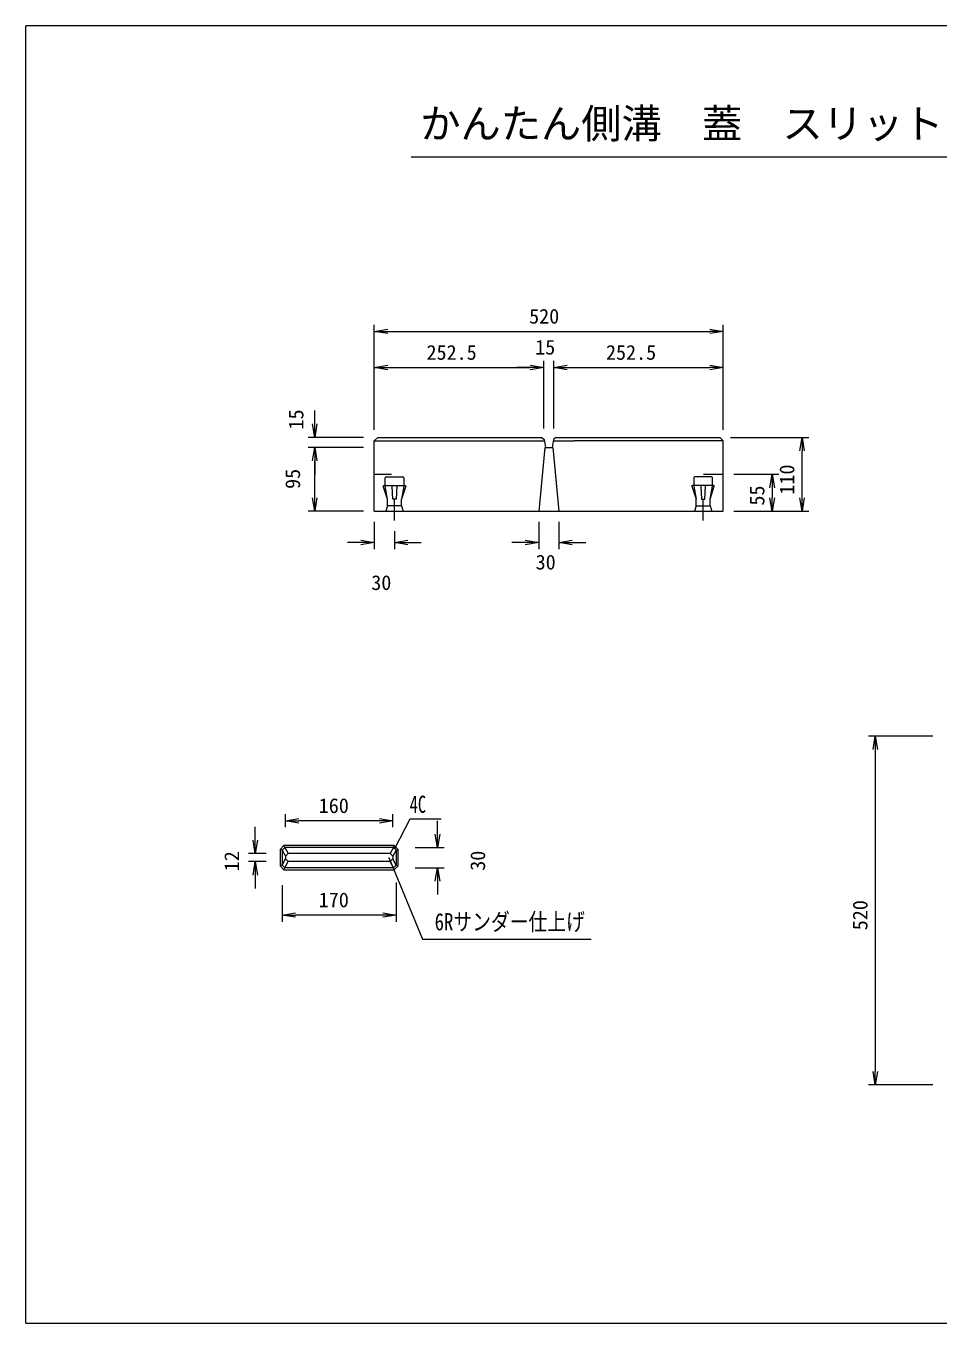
# Model space of a CAD drawing. Units: millimetres, scale not verified. Extents: x 1573 to 15247, y 1105 to 10775.
# Drawn here: x 1573 to 8370, y 1105 to 10775 of the extents above; entities that cross this region are included whole.
import ezdxf
from ezdxf.enums import TextEntityAlignment as Align

# ---------------------------------------------------------------- set-up
doc = ezdxf.new("R2010")
doc.units = ezdxf.units.MM
doc.header["$LTSCALE"] = 20
doc.linetypes.add('USER4', pattern=[25.31, 12.7, -6.3, 0.01, -6.3])
for name, color, linetype, lineweight in [('0_2', 7, 'Continuous', 18), ('D-STR-DIM（寸法）', 7, 'Continuous', 18), ('D-STR-STR1（構造物）', 7, 'Continuous', 18), ('D-STR（構造物外形線）', 1, 'Continuous', 18), ('D-TTL(外枠）', 2, 'Continuous', 18), ('D-TTL-LINE（枠内）', 2, 'Continuous', 18), ('用紙-作図レイヤ', 7, 'Continuous', 18)]:
    doc.layers.add(name, color=color, linetype=linetype, lineweight=lineweight)
doc.layers.add('用紙-用紙-GR1_02', color=7, linetype='Continuous')
doc.styles.add('ＭＳ ゴシック', font='')
doc.styles.get('ＭＳ ゴシック').set_extended_font_data('MS Gothic')

msp = doc.modelspace()

# ---------------------------------------------------------------- linework, layer by layer
at = {"layer": '0_2'}
for p, q in [((4169.47, 8497.85), (4269.47, 8514.52)), ((6669.47, 8514.52), (6769.47, 8497.85)), ((4269.47, 8481.19), (4169.47, 8497.85)), ((4169.47, 8497.85), (4269.47, 8497.85)), ((6769.47, 8497.85), (6669.47, 8481.19)), ((6769.47, 8497.85), (6669.47, 8497.85)), ((4169.47, 8228.19), (4269.47, 8244.86)), ((4269.47, 8211.52), (4169.47, 8228.19)), ((4169.47, 8228.19), (4269.47, 8228.19)), ((5331.97, 8244.86), (5431.97, 8228.19)), ((5331.97, 8244.86), (5431.97, 8228.19)), ((5431.97, 8228.19), (5331.97, 8211.52)), ((5431.97, 8228.19), (5331.97, 8228.19)), ((5431.97, 8228.19), (5331.97, 8211.52)), ((5431.97, 8228.19), (5331.97, 8228.19)), ((5506.97, 8228.19), (5606.97, 8244.86)), ((5506.97, 8228.19), (5606.97, 8244.86)), ((5606.97, 8211.52), (5506.97, 8228.19)), ((5506.97, 8228.19), (5606.97, 8228.19)), ((5606.97, 8211.52), (5506.97, 8228.19)), ((5506.97, 8228.19), (5606.97, 8228.19)), ((6669.47, 8244.86), (6769.47, 8228.19)), ((6769.47, 8228.19), (6669.47, 8211.52)), ((6769.47, 8228.19), (6669.47, 8228.19)), ((3725.46, 7707.8), (3708.8, 7807.8)), ((3742.13, 7807.8), (3725.46, 7707.8)), ((3725.46, 7707.8), (3725.46, 7807.8)), ((7340.58, 7607.8), (7357.24, 7707.8)), ((7357.24, 7707.8), (7373.91, 7607.8)), ((7357.24, 7707.8), (7357.24, 7607.8)), ((3708.8, 7532.8), (3725.46, 7632.8)), ((3708.8, 7532.8), (3725.46, 7632.8)), ((3725.46, 7632.8), (3742.13, 7532.8)), ((3725.46, 7632.8), (3725.46, 7532.8)), ((3725.46, 7632.8), (3742.13, 7532.8)), ((3725.46, 7632.8), (3725.46, 7532.8)), ((7117.68, 7332.8), (7134.34, 7432.8)), ((7134.34, 7432.8), (7151.01, 7332.8)), ((7134.34, 7432.8), (7134.34, 7332.8)), ((3725.46, 7157.8), (3708.8, 7257.8)), ((3742.13, 7257.8), (3725.46, 7157.8)), ((3725.46, 7157.8), (3725.46, 7257.8)), ((7134.34, 7157.8), (7117.68, 7257.8)), ((7151.01, 7257.8), (7134.34, 7157.8)), ((7134.34, 7157.8), (7134.34, 7257.8)), ((7357.24, 7157.8), (7340.58, 7257.8)), ((7373.91, 7257.8), (7357.24, 7157.8)), ((7357.24, 7157.8), (7357.24, 7257.8)), ((4069.47, 6941.03), (4169.47, 6924.36)), ((4169.47, 6924.36), (4069.47, 6907.69)), ((4169.47, 6924.36), (4069.47, 6924.36)), ((4319.47, 6924.36), (4419.47, 6941.03)), ((4419.47, 6907.69), (4319.47, 6924.36)), ((4319.47, 6924.36), (4419.47, 6924.36)), ((5294.47, 6941.03), (5394.47, 6924.36)), ((5394.47, 6924.36), (5294.47, 6907.69)), ((5394.47, 6924.36), (5294.47, 6924.36)), ((5544.47, 6924.36), (5644.47, 6941.03)), ((5644.47, 6907.69), (5544.47, 6924.36)), ((5544.47, 6924.36), (5644.47, 6924.36)), ((7885.99, 5379.95), (7902.65, 5479.95)), ((7902.65, 5479.95), (7919.32, 5379.95)), ((7902.65, 5479.95), (7902.65, 5379.95)), ((3507.02, 4849.34), (3607.02, 4866.01)), ((3607.02, 4832.68), (3507.02, 4849.34)), ((3507.02, 4849.34), (3607.02, 4849.34)), ((4207.02, 4866.01), (4307.02, 4849.34)), ((4307.02, 4849.34), (4207.02, 4832.68)), ((4307.02, 4849.34), (4207.02, 4849.34)), ((4640.48, 4649.76), (4623.81, 4749.76)), ((4657.14, 4749.76), (4640.48, 4649.76)), ((4640.48, 4649.76), (4640.48, 4749.76)), ((3282.25, 4604.76), (3265.59, 4704.76)), ((3298.92, 4704.76), (3282.25, 4604.76)), ((3282.25, 4604.76), (3282.25, 4704.76)), ((3265.59, 4444.76), (3282.25, 4544.76)), ((3282.25, 4544.76), (3298.92, 4444.76)), ((3282.25, 4544.76), (3282.25, 4444.76)), ((4623.81, 4399.76), (4640.48, 4499.76)), ((4640.48, 4499.76), (4657.14, 4399.76)), ((4640.48, 4499.76), (4640.48, 4399.76)), ((3482.02, 4146.98), (3582.02, 4163.65)), ((4232.02, 4163.65), (4332.02, 4146.98)), ((3582.02, 4130.31), (3482.02, 4146.98)), ((3482.02, 4146.98), (3582.02, 4146.98)), ((4332.02, 4146.98), (4232.02, 4130.31)), ((4332.02, 4146.98), (4232.02, 4146.98)), ((7902.65, 2879.95), (7885.99, 2979.95)), ((7919.32, 2979.95), (7902.65, 2879.95)), ((7902.65, 2879.95), (7902.65, 2979.95))]:
    msp.add_line(p, q, dxfattribs=at)
at = {"layer": 'D-STR-DIM（寸法）'}
for p, q in [((4169.47, 7762.8), (4169.47, 8547.85)), ((6769.47, 7762.8), (6769.47, 8547.85)), ((4269.47, 8497.85), (6669.47, 8497.85)), ((4169.47, 7762.8), (4169.47, 8278.19)), ((4269.47, 8228.19), (5331.97, 8228.19)), ((5331.97, 8228.19), (5231.97, 8228.19)), ((5431.97, 7775.09), (5431.97, 8278.19)), ((5431.97, 7825.09), (5431.97, 8278.19)), ((5506.97, 7775.09), (5506.97, 8278.19)), ((5506.97, 7825.09), (5506.97, 8278.19)), ((5606.97, 8228.19), (5706.97, 8228.19)), ((5606.97, 8228.19), (6669.47, 8228.19)), ((6769.47, 7762.8), (6769.47, 8278.19)), ((3725.46, 7807.8), (3725.46, 7907.8)), ((4089.47, 7707.8), (3675.46, 7707.8)), ((6824.47, 7707.8), (7407.24, 7707.8)), ((4089.47, 7632.8), (3675.46, 7632.8)), ((4089.47, 7632.8), (3675.46, 7632.8)), ((7357.24, 7257.8), (7357.24, 7607.8)), ((3725.46, 7257.8), (3725.46, 7532.8)), ((3725.46, 7532.8), (3725.46, 7432.8)), ((6849.47, 7432.8), (7184.34, 7432.8)), ((7134.34, 7332.8), (7134.34, 7257.8)), ((4089.47, 7157.8), (3675.46, 7157.8)), ((6849.47, 7157.8), (7184.34, 7157.8)), ((6849.47, 7157.8), (7407.24, 7157.8)), ((4169.47, 7077.8), (4169.47, 6874.36)), ((5394.47, 7077.8), (5394.47, 6874.36)), ((5544.47, 7077.8), (5544.47, 6874.36)), ((4319.47, 7008.01), (4319.47, 6874.36)), ((4069.47, 6924.36), (3969.47, 6924.36)), ((4419.47, 6924.36), (4519.47, 6924.36)), ((5294.47, 6924.36), (5194.47, 6924.36)), ((5644.47, 6924.36), (5744.47, 6924.36)), ((8330.44, 5479.95), (7852.65, 5479.95)), ((7902.65, 5379.95), (7902.65, 2979.95)), ((3507.02, 4801.94), (3507.02, 4899.34)), ((4207.02, 4849.34), (3607.02, 4849.34)), ((4307.02, 4801.94), (4307.02, 4899.34)), ((4640.48, 4749.76), (4640.48, 4849.76)), ((3282.25, 4704.76), (3282.25, 4804.76)), ((4474.52, 4649.76), (4690.48, 4649.76)), ((3364.52, 4604.76), (3232.25, 4604.76)), ((3364.52, 4544.76), (3232.25, 4544.76)), ((4474.52, 4499.76), (4690.48, 4499.76)), ((3282.25, 4444.76), (3282.25, 4344.76)), ((3482.02, 4369.76), (3482.02, 4096.98)), ((4332.02, 4389.76), (4332.02, 4096.98)), ((4640.48, 4399.76), (4640.48, 4299.76)), ((4232.02, 4146.98), (3582.02, 4146.98)), ((8330.44, 2879.95), (7852.65, 2879.95))]:
    msp.add_line(p, q, dxfattribs=at)
at = {"layer": 'D-STR-STR1（構造物）', "linetype": 'USER4'}
for p, q in [((4169.47, 7432.8), (4297.98, 7432.8)), ((6623.14, 7432.8), (6769.47, 7432.8))]:
    msp.add_line(p, q, dxfattribs=at)
at = {"layer": 'D-STR-STR1（構造物）'}
for p, q in [((4249.47, 7347.8), (4249.47, 7405.3)), ((4256.97, 7412.8), (4381.97, 7412.8)), ((4389.47, 7405.3), (4389.47, 7347.8)), ((6549.47, 7405.3), (6549.47, 7347.8)), ((6681.97, 7412.8), (6556.97, 7412.8)), ((6689.47, 7347.8), (6689.47, 7405.3)), ((4266.97, 7247.8), (4235.86, 7343.52)), ((4238.97, 7347.8), (4399.97, 7347.8)), ((4266.97, 7247.8), (4250.24, 7343.37)), ((4306.97, 7247.8), (4302.19, 7343.31)), ((4306.47, 7347.8), (4384.97, 7347.8)), ((4309.97, 7347.8), (4332.47, 7347.8)), ((4336.74, 7343.31), (4331.97, 7247.8)), ((4403.08, 7343.52), (4371.97, 7247.8)), ((4388.69, 7343.37), (4371.97, 7247.8)), ((6535.86, 7343.52), (6566.97, 7247.8)), ((6699.97, 7347.8), (6538.97, 7347.8)), ((6550.24, 7343.37), (6566.97, 7247.8)), ((6632.47, 7347.8), (6553.97, 7347.8)), ((6602.19, 7343.31), (6606.97, 7247.8)), ((6628.97, 7347.8), (6606.47, 7347.8)), ((6631.97, 7247.8), (6636.74, 7343.31)), ((6671.97, 7247.8), (6703.08, 7343.52)), ((6671.97, 7247.8), (6688.69, 7343.37)), ((4266.97, 7197.8), (4254.47, 7157.8)), ((4266.97, 7197.8), (4266.97, 7247.8)), ((4371.97, 7197.8), (4266.97, 7197.8)), ((4331.97, 7247.8), (4306.97, 7247.8)), ((4319.47, 7101.42), (4319.47, 7241)), ((4319.47, 7088.01), (4319.47, 7227.59)), ((4319.47, 7088.01), (4319.47, 7227.59)), ((4371.97, 7197.8), (4371.97, 7247.8)), ((4371.97, 7197.8), (4384.47, 7157.8)), ((6566.97, 7197.8), (6554.47, 7157.8)), ((6566.97, 7197.8), (6566.97, 7247.8)), ((6566.97, 7197.8), (6671.97, 7197.8)), ((6606.97, 7247.8), (6631.97, 7247.8)), ((6619.47, 7101.42), (6619.47, 7241)), ((6619.47, 7088.01), (6619.47, 7227.59)), ((6619.47, 7088.01), (6619.47, 7227.59)), ((6671.97, 7197.8), (6671.97, 7247.8)), ((6671.97, 7197.8), (6684.47, 7157.8))]:
    msp.add_line(p, q, dxfattribs=at)
for centre, radius, start, end in [((4256.97, 7405.3), 7.5, 90, 180), ((4381.97, 7405.3), 7.5, 0, 90), ((6556.97, 7405.3), 7.5, 90, 180), ((6681.97, 7405.3), 7.5, 0, 90), ((4240.36, 7343.52), 4.5, 108.00415, 180), ((4254.74, 7343.37), 4.5, 99.92624, 180), ((4306.69, 7343.31), 4.5, 92.8624, 180), ((4332.24, 7343.31), 4.5, 0, 87.1376), ((4384.19, 7343.37), 4.5, 0, 80.07376), ((4398.58, 7343.52), 4.5, 0, 71.99585), ((6540.36, 7343.52), 4.5, 108.00415, 180), ((6554.74, 7343.37), 4.5, 99.92624, 180), ((6606.69, 7343.31), 4.5, 92.8624, 180), ((6632.24, 7343.31), 4.5, 0, 87.1376), ((6684.19, 7343.37), 4.5, 0, 80.07376), ((6698.58, 7343.52), 4.5, 0, 71.99585)]:
    msp.add_arc(centre, radius, start, end, dxfattribs=at)
at = {"layer": 'D-STR（構造物外形線）'}
for p, q in [((4194.47, 7707.8), (4169.47, 7682.8)), ((4169.47, 7157.8), (4169.47, 7682.8)), ((4169.47, 7682.8), (5436.13, 7682.8)), ((4194.47, 7707.8), (5416.97, 7707.8)), ((5416.97, 7707.8), (5434.43, 7693)), ((5434.43, 7693), (5444.47, 7632.8)), ((5504.5, 7693), (5494.47, 7632.8)), ((5502.8, 7682.8), (5657.47, 7682.8)), ((5521.97, 7707.8), (5504.5, 7693)), ((5521.97, 7707.8), (5674.47, 7707.8)), ((6769.47, 7682.8), (5657.47, 7682.8)), ((5674.47, 7707.8), (6744.47, 7707.8)), ((6769.47, 7682.8), (6744.47, 7707.8)), ((6769.47, 7157.8), (6769.47, 7682.8)), ((5439.47, 7632.8), (5394.47, 7157.8)), ((5439.47, 7632.8), (5499.47, 7632.8)), ((5499.47, 7632.8), (5544.47, 7157.8)), ((4169.47, 7157.8), (6769.47, 7157.8))]:
    msp.add_line(p, q, dxfattribs=at)
at = {"layer": 'D-STR（構造物外形線）', "color": 7}
for p, q in [((3495.81, 4664.76), (3467.02, 4635.98)), ((3502.02, 4649.76), (3482.02, 4629.76)), ((3502.02, 4649.76), (3495.81, 4664.76)), ((4318.24, 4664.76), (3495.81, 4664.76)), ((3502.02, 4649.76), (3527.02, 4604.76)), ((4312.02, 4649.76), (3502.02, 4649.76)), ((4312.02, 4649.76), (4287.02, 4604.76)), ((4312.02, 4649.76), (4318.24, 4664.76)), ((4312.02, 4649.76), (4332.02, 4629.76)), ((4347.02, 4635.98), (4318.24, 4664.76)), ((3482.02, 4629.76), (3467.02, 4635.98)), ((3467.02, 4635.98), (3467.02, 4513.55)), ((3482.02, 4629.76), (3507.02, 4584.76)), ((3482.02, 4629.76), (3482.02, 4519.76)), ((3482.02, 4519.76), (3507.02, 4564.76)), ((3527.02, 4604.76), (3507.02, 4584.76)), ((3507.02, 4584.76), (3507.02, 4564.76)), ((3527.02, 4544.76), (3507.02, 4564.76)), ((4287.02, 4604.76), (3527.02, 4604.76)), ((4287.02, 4604.76), (4307.02, 4584.76)), ((4287.02, 4544.76), (4307.02, 4564.76)), ((4332.02, 4629.76), (4307.02, 4584.76)), ((4307.02, 4584.76), (4307.02, 4564.76)), ((4332.02, 4519.76), (4307.02, 4564.76)), ((4332.02, 4629.76), (4347.02, 4635.98)), ((4332.02, 4629.76), (4332.02, 4519.76)), ((4347.02, 4513.55), (4347.02, 4635.98)), ((3482.02, 4519.76), (3467.02, 4513.55)), ((3467.02, 4513.55), (3495.81, 4484.76)), ((3482.02, 4519.76), (3502.02, 4499.76)), ((3495.81, 4484.76), (3502.02, 4499.76)), ((3495.81, 4484.76), (4318.24, 4484.76)), ((3502.02, 4499.76), (3527.02, 4544.76)), ((4312.02, 4499.76), (3502.02, 4499.76)), ((4287.02, 4544.76), (3527.02, 4544.76)), ((4312.02, 4499.76), (4287.02, 4544.76)), ((4332.02, 4519.76), (4312.02, 4499.76)), ((4318.24, 4484.76), (4312.02, 4499.76)), ((4318.24, 4484.76), (4347.02, 4513.55)), ((4332.02, 4519.76), (4347.02, 4513.55))]:
    msp.add_line(p, q, dxfattribs=at)
at = {"layer": 'D-TTL(外枠）'}
for p, q in [((15246.76, 10774.88), (1573.24, 10774.88)), ((1573.24, 1105.12), (1573.24, 10774.88)), ((1573.24, 1105.12), (15246.76, 1105.12))]:
    msp.add_line(p, q, dxfattribs=at)
at = {"layer": 'D-TTL-LINE（枠内）'}
msp.add_line((4443.36, 9798.49), (12387.27, 9798.49), dxfattribs=at)
at = {"layer": '用紙-作図レイヤ'}
for p, q in [((4323.06, 4643.73), (4437.19, 4864.95)), ((4437.19, 4864.95), (4667.19, 4864.95)), ((4323.06, 4643.73), (4325.19, 4653.5)), ((4323.06, 4643.73), (4327.65, 4652.61)), ((4323.06, 4643.73), (4329.79, 4651.12)), ((4277.02, 4574.76), (4527.52, 3967.28)), ((4277.02, 4574.76), (4280.84, 4565.52)), ((4277.02, 4574.76), (4283.1, 4566.82)), ((4277.02, 4574.76), (4278.31, 4564.85)), ((4527.52, 3967.28), (5785.73, 3967.28))]:
    msp.add_line(p, q, dxfattribs=at)

# ---------------------------------------------------------------- texts
at = {"layer": 'D-STR-DIM（寸法）', "style": 'ＭＳ ゴシック'}
for s, p in [('520', (5322.89, 8522.85)), ('15', (5368.2, 8292.29)), ('252.5', (4558.2, 8253.19)), ('252.5', (5895.7, 8253.19)), ('30', (5371.62, 6689.69)), ('30', (4146.62, 6536.86)), ('160', (3755.12, 4874.34)), ('170', (3755.12, 4171.98))]:
    msp.add_text(s, height=110, dxfattribs=at).set_placement(p, align=Align.BOTTOM_LEFT)
for s, p in [('15', (3674.05, 7766.5)), ('95', (3648.97, 7323.6)), ('110', (7332.24, 7280.9)), ('55', (7109.34, 7199.36)), ('12', (3194.75, 4473.12)), ('30', (5027.98, 4476.92)), ('520', (7877.65, 4033.37))]:
    msp.add_text(s, height=110, rotation=90, dxfattribs=at).set_placement(p, align=Align.BOTTOM_LEFT)
at = {"layer": '用紙-作図レイヤ', "style": 'ＭＳ ゴシック'}
for s, width, p in [('4C', 0.7, (4432.68, 4869.95)), ('6Rサンダー仕上げ', 0.8, (4618.88, 3994.05))]:
    msp.add_text(s, height=128.3, dxfattribs=dict(at, width=width)).set_placement(p, align=Align.BOTTOM_LEFT)
at = {"layer": '用紙-用紙-GR1_02', "style": 'ＭＳ ゴシック'}
msp.add_text('かんたん側溝\u3000蓋\u3000スリットタイプS型\u3000400', height=219.9, dxfattribs=at).set_placement((4511.52, 9871.06), align=Align.BOTTOM_LEFT)

doc.saveas('drawing.dxf')
